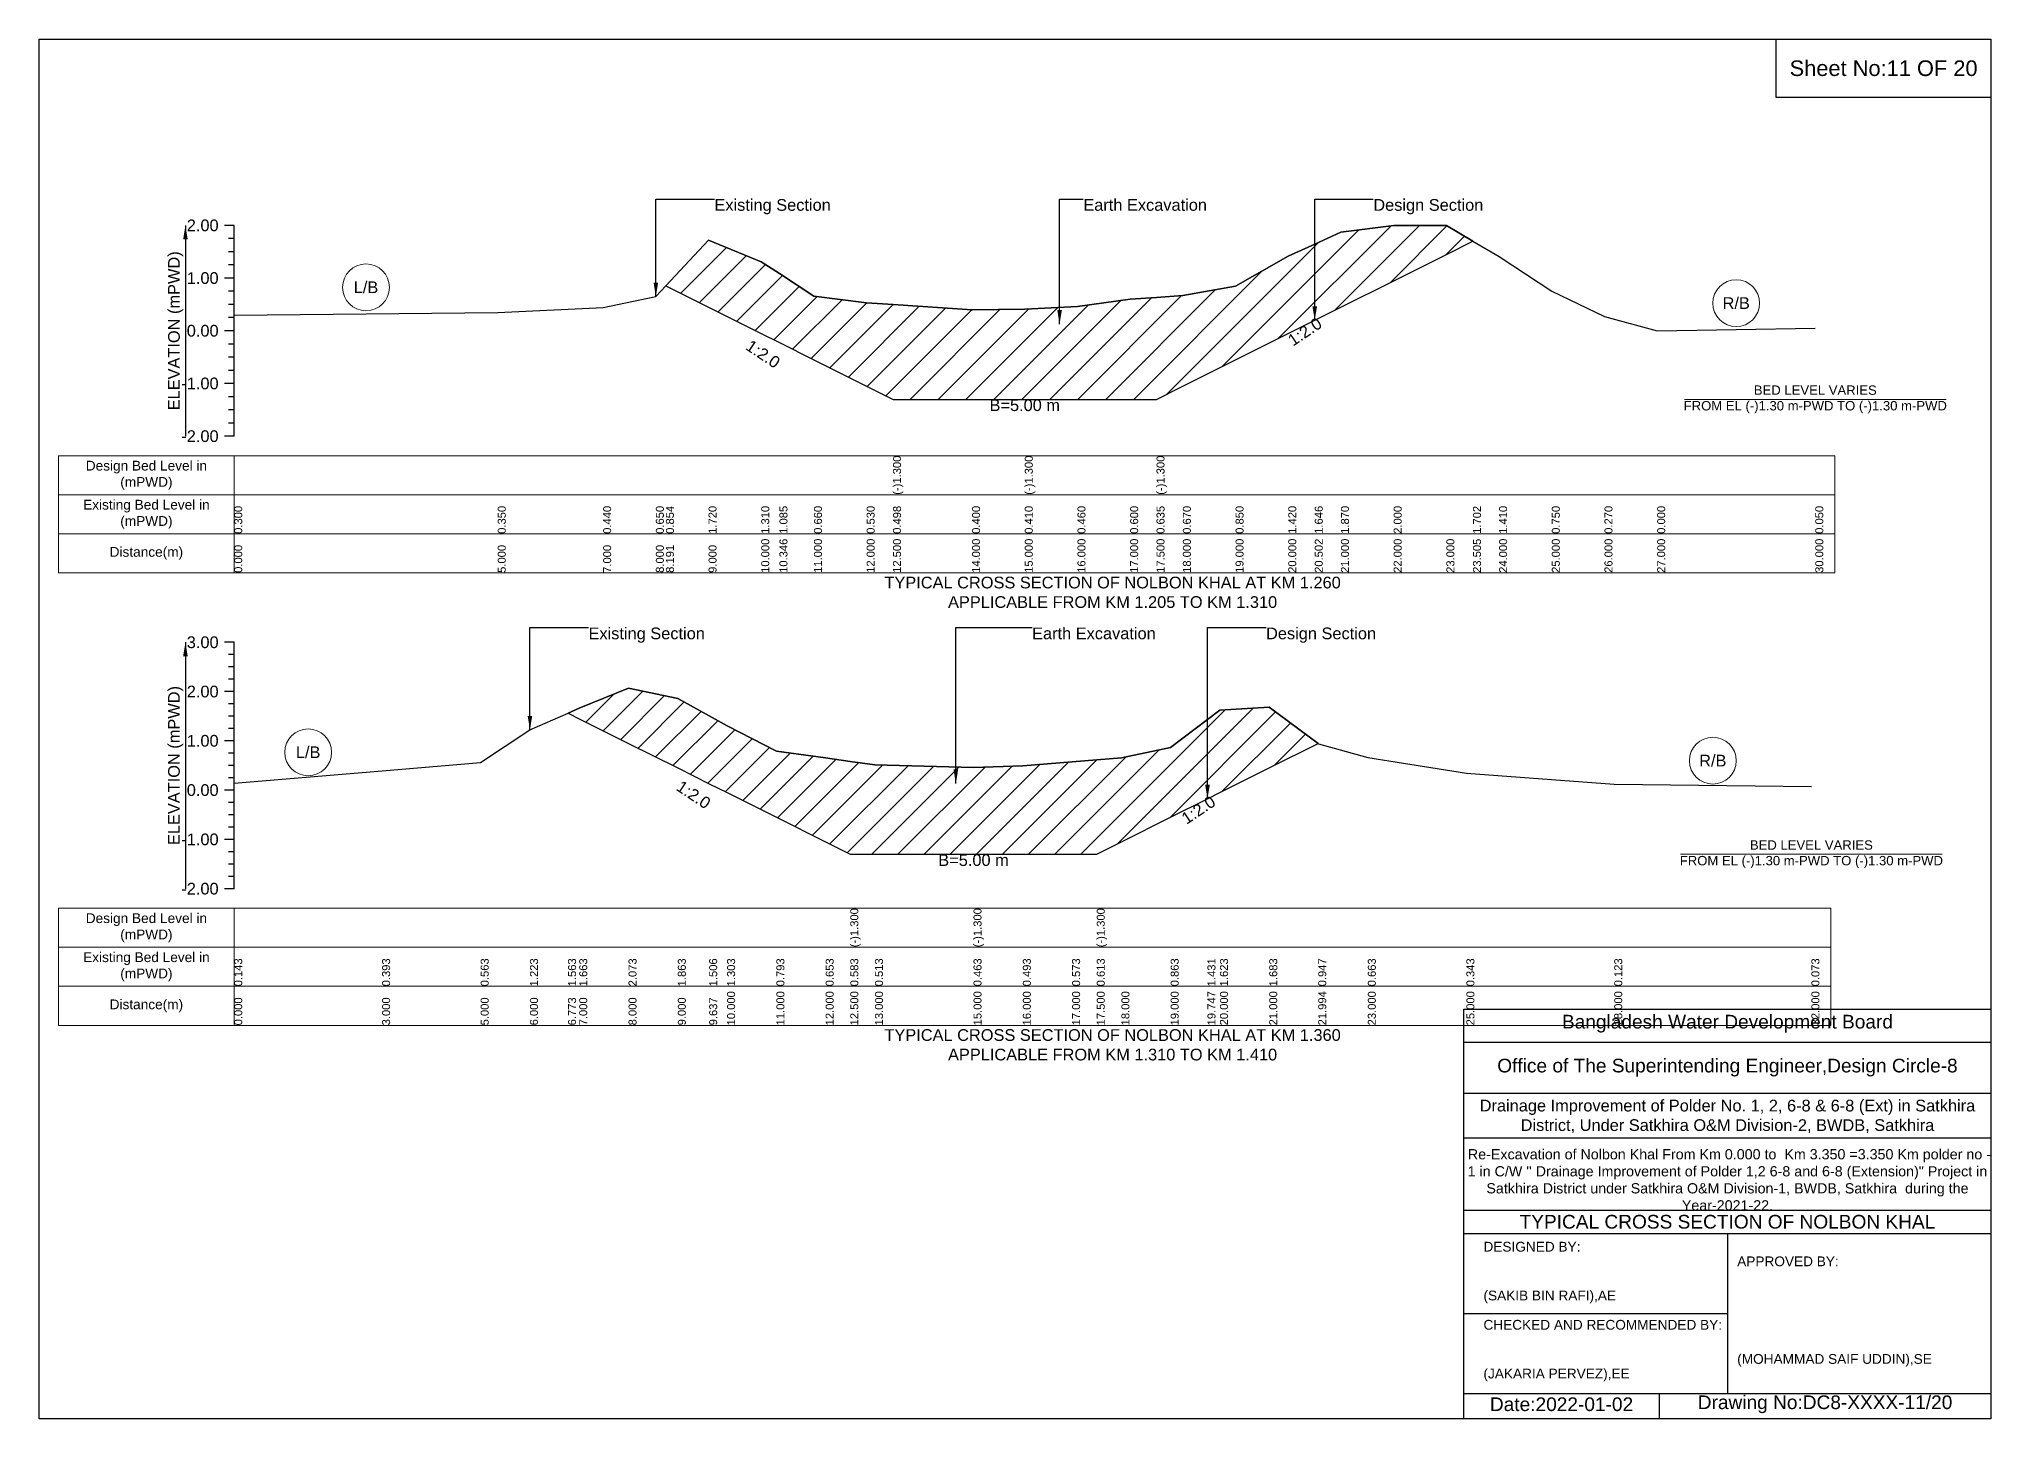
# Model space of a CAD drawing. Header units: inches. Extents: x 91000 to 298000, y -5656 to 0.
# Drawn here: x 200000 to 208000, y -5656 to 0 of the extents above; entities that cross this region are included whole.
import ezdxf

# ---------------------------------------------------------------- set-up
doc = ezdxf.new("R2010")
doc.units = ezdxf.units.IN
doc.header["$LTSCALE"] = 7
doc.header["$MEASUREMENT"] = 0
for name, color, linetype, lineweight in [('Cross section Data Border', 7, 'Continuous', 9), ('Cross Section Labels', 7, 'Continuous', 9), ('Existing_Bed_Level for Xsection', 7, 'Continuous', 25)]:
    doc.layers.add(name, color=color, linetype=linetype, lineweight=lineweight)
doc.styles.get("Standard").update_dxf_attribs({"font": 'arial.ttf'})
doc.dimstyles.get("Standard").update_dxf_attribs({"dimtxt": 0.18, "dimasz": 0.18, "dimexe": 0.18, "dimexo": 0.0625, "dimgap": 0.09, "dimtad": 0, "dimtih": 1, "dimtoh": 1, "dimdec": 4, "dimzin": 0, "dimdsep": 46, "dimtxsty": 'Standard', "dimcen": 0.09, "dimadec": 0, "dimazin": 0, "dimtfac": 1, "dimtdec": 4, "dimtofl": 0, "dimtmove": 0, "dimatfit": 3, "dimfxl": 1, "dimtolj": 1, "dimtzin": 0, "dimarcsym": 0})

msp = doc.modelspace()

# ---------------------------------------------------------------- hatches: boundary and pattern name
at = {"layer": 'Existing_Bed_Level for Xsection'}
h = msp.add_hatch(dxfattribs=at)
h.set_pattern_fill('ANSI31', color=256, scale=648, style=0)
h.paths.add_polyline_path([(202569.3, -1011.4), (202744, -1098.8), (202960, -1206.8), (203034.6, -1244.1), (203176, -1314.8), (203392, -1422.8), (203500, -1476.8), (203824, -1476.8), (204040, -1476.8), (204256, -1476.8), (204472, -1476.8), (204580, -1476.8), (204688, -1422.8), (204904, -1314.8), (205120, -1206.8), (205228.5, -1152.6), (205336, -1098.8), (205552, -990.8), (205768, -882.8), (205877, -828.3), (205768, -764), (205552, -764), (205336, -792.1), (205228.5, -840.5), (205120, -889.3), (204904, -1012.4), (204688, -1051.3), (204580, -1058.8), (204472, -1066.4), (204256, -1096.6), (204040, -1107.4), (203824, -1109.6), (203500, -1088.5), (203392, -1081.5), (203176, -1053.4), (203034.6, -961.6), (202960, -913), (202744, -824.5)])
h = msp.add_hatch(dxfattribs=at)
h.set_pattern_fill('ANSI31', color=256, scale=606, style=0)
h.paths.add_polyline_path([(202168.2, -2763), (202214, -2785.8), (202416, -2886.8), (202618, -2987.8), (202746.6, -3052.2), (202820, -3088.8), (203022, -3189.8), (203224, -3290.8), (203325, -3341.3), (203426, -3341.3), (203830, -3341.3), (204032, -3341.3), (204234, -3341.3), (204335, -3341.3), (204436, -3290.8), (204638, -3189.8), (204788.9, -3114.4), (204840, -3088.8), (205042, -2987.8), (205242.9, -2887.4), (205042, -2738.8), (204840, -2750.9), (204788.9, -2789.7), (204638, -2904.4), (204436, -2946.8), (204335, -2954.9), (204234, -2963), (204032, -2979.2), (203830, -2985.2), (203426, -2975.1), (203325, -2961), (203224, -2946.8), (203022, -2918.6), (202820, -2815.5), (202746.6, -2774.4), (202618, -2702.4), (202416, -2660), (202214, -2742.8)])

# ---------------------------------------------------------------- linework, layer by layer
for points in [[(200000, 0), (208000, 0), (208000, -5656), (200000, -5656)], [(207120, 0), (208000, 0), (208000, -240), (207120, -240)]]:
    msp.add_lwpolyline(points, close=True)
for points in [[(205840, -5656), (205840, -3976), (208000, -3976)], [(205840, -4112), (208000, -4112)], [(205840, -4320), (208000, -4320)], [(205840, -4504), (208000, -4504)], [(205840, -4800), (208000, -4800)], [(205840, -4896), (208000, -4896)], [(206920, -4896), (206920, -5552)], [(205840, -5224), (206920, -5224)], [(205840, -5552), (208000, -5552)], [(206640, -5552), (206640, -5656)]]:
    msp.add_lwpolyline(points)
at = {"layer": 'Cross section Data Border'}
for points in [[(200080, -1708), (207360, -1708), (207360, -2188), (200080, -2188)], [(200080, -3562.7), (207344, -3562.7), (207344, -4042.7), (200080, -4042.7)]]:
    msp.add_lwpolyline(points, close=True, dxfattribs=at)
for points in [[(200800, -1708), (200800, -2188)], [(200080, -1868), (207360, -1868)], [(200080, -2028), (207360, -2028)], [(200800, -3562.7), (200800, -4042.7)], [(200080, -3722.7), (207344, -3722.7)], [(200080, -3882.7), (207344, -3882.7)]]:
    msp.add_lwpolyline(points, dxfattribs=at)
at = {"layer": 'Cross Section Labels'}
for points in [[(206744.2, -1476.8), (207815.8, -1476.8)], [(206728.2, -3341.3), (207799.8, -3341.3)]]:
    msp.add_lwpolyline(points, dxfattribs=at)
for centre in [(201340, -1017.8), (206956, -1082.6), (201103, -2923.6), (206860, -2957.9)]:
    msp.add_circle(centre, 96, dxfattribs=at)
at = {"layer": 'Existing_Bed_Level for Xsection'}
for points in [[(200800, -764), (200760, -764)], [(200800, -1131.2), (201880, -1120.4), (202312, -1101), (202528, -1055.6), (202569.3, -1011.4), (202744, -824.5), (202960, -913), (203034.6, -961.6), (203176, -1053.4), (203392, -1081.5), (203500, -1088.5), (203500, -1088.5), (203824, -1109.6), (204040, -1107.4), (204040, -1107.4), (204256, -1096.6), (204472, -1066.4), (204580, -1058.8), (204580, -1058.8), (204688, -1051.3), (204904, -1012.4), (205120, -889.3), (205228.5, -840.5), (205336, -792.1), (205552, -764), (205768, -764), (205877, -828.3), (205984, -891.4), (206200, -1034), (206416, -1137.7), (206632, -1196), (207280, -1185.2)], [(200800, -1628), (200800, -1412), (200800, -1196), (200800, -980), (200800, -764)], [(200800, -818), (200776, -818)], [(200800, -872), (200776, -872)], [(200800, -926), (200776, -926)], [(200800, -980), (200760, -980)], [(200800, -1034), (200776, -1034)], [(200800, -1088), (200776, -1088)], [(200800, -1196), (200760, -1196)], [(200800, -1142), (200776, -1142)], [(200800, -1250), (200776, -1250)], [(200800, -1304), (200776, -1304)], [(200800, -1358), (200776, -1358)], [(200800, -1412), (200760, -1412)], [(200800, -1466), (200776, -1466)], [(200800, -1520), (200776, -1520)], [(200800, -1574), (200776, -1574)], [(200800, -1628), (200760, -1628)], [(200800, -2472.7), (200760, -2472.7)], [(200800, -3482.7), (200800, -3280.7), (200800, -3078.7), (200800, -2876.7), (200800, -2674.7), (200800, -2472.7)], [(200800, -2523.2), (200776, -2523.2)], [(200800, -2573.7), (200776, -2573.7)], [(200800, -2624.2), (200776, -2624.2)], [(200800, -2674.7), (200760, -2674.7)], [(200800, -3049.9), (201406, -2999.4), (201810, -2965), (202012, -2831.7), (202168.2, -2763), (202214, -2742.8), (202416, -2660), (202618, -2702.4), (202746.6, -2774.4), (202820, -2815.5), (203022, -2918.6), (203224, -2946.8), (203325, -2961), (203325, -2961), (203426, -2975.1), (203830, -2985.2), (203830, -2985.2), (204032, -2979.2), (204234, -2963), (204335, -2954.9), (204335, -2954.9), (204436, -2946.8), (204638, -2904.4), (204788.9, -2789.7), (204840, -2750.9), (205042, -2738.8), (205242.9, -2887.4), (205244, -2888.3), (205446, -2944.8), (205850, -3009.5), (206456, -3053.9), (207264, -3064)], [(200800, -2725.2), (200776, -2725.2)], [(200800, -2775.7), (200776, -2775.7)], [(200800, -2876.7), (200760, -2876.7)], [(200800, -2826.2), (200776, -2826.2)], [(200800, -2927.2), (200776, -2927.2)], [(200800, -2977.7), (200776, -2977.7)], [(200800, -3028.2), (200776, -3028.2)], [(200800, -3078.7), (200760, -3078.7)], [(200800, -3129.2), (200776, -3129.2)], [(200800, -3179.7), (200776, -3179.7)], [(200800, -3230.2), (200776, -3230.2)], [(200800, -3280.7), (200760, -3280.7)], [(200800, -3331.2), (200776, -3331.2)], [(200800, -3381.7), (200776, -3381.7)], [(200800, -3432.2), (200776, -3432.2)], [(200800, -3482.7), (200760, -3482.7)]]:
    msp.add_lwpolyline(points, dxfattribs=at)
for points in [[(202569.3, -1011.4), (202569.3, -1011.4), (202744, -1098.8), (202960, -1206.8), (203034.6, -1244.1), (203176, -1314.8), (203392, -1422.8), (203500, -1476.8), (203500, -1476.8), (203824, -1476.8), (204040, -1476.8), (204040, -1476.8), (204256, -1476.8), (204472, -1476.8), (204580, -1476.8), (204580, -1476.8), (204688, -1422.8), (204904, -1314.8), (205120, -1206.8), (205228.5, -1152.6), (205336, -1098.8), (205552, -990.8), (205768, -882.8), (205877, -828.3), (205768, -764), (205552, -764), (205336, -792.1), (205228.5, -840.5), (205120, -889.3), (204904, -1012.4), (204688, -1051.3), (204580, -1058.8), (204580, -1058.8), (204472, -1066.4), (204256, -1096.6), (204040, -1107.4), (204040, -1107.4), (203824, -1109.6), (203500, -1088.5), (203500, -1088.5), (203392, -1081.5), (203176, -1053.4), (203034.6, -961.6), (202960, -913), (202744, -824.5), (202569.3, -1011.4)], [(202168.2, -2763), (202214, -2785.8), (202416, -2886.8), (202618, -2987.8), (202746.6, -3052.2), (202820, -3088.8), (203022, -3189.8), (203224, -3290.8), (203325, -3341.3), (203325, -3341.3), (203426, -3341.3), (203830, -3341.3), (203830, -3341.3), (204032, -3341.3), (204234, -3341.3), (204335, -3341.3), (204335, -3341.3), (204436, -3290.8), (204638, -3189.8), (204788.9, -3114.4), (204840, -3088.8), (205042, -2987.8), (205242.9, -2887.4), (205242.9, -2887.4), (205242.9, -2887.4), (205042, -2738.8), (204840, -2750.9), (204788.9, -2789.7), (204638, -2904.4), (204436, -2946.8), (204335, -2954.9), (204335, -2954.9), (204234, -2963), (204032, -2979.2), (203830, -2985.2), (203830, -2985.2), (203426, -2975.1), (203325, -2961), (203325, -2961), (203224, -2946.8), (203022, -2918.6), (202820, -2815.5), (202746.6, -2774.4), (202618, -2702.4), (202416, -2660), (202214, -2742.8)]]:
    msp.add_lwpolyline(points, close=True, dxfattribs=at)

# ---------------------------------------------------------------- texts
at = {"attachment_point": 5}
for s, insert, char_height in [('Sheet No:11 OF 20', (207560, -120), 64), ('Bangladesh Water Development Board', (206920, -4036), 56), ('Office of The Superintending Engineer,Design Circle-8', (206920, -4216), 56)]:
    msp.add_mtext(s, dxfattribs=dict(at, insert=insert, char_height=char_height))
for s, insert, char_height, width, attachment_point in [('Drainage Improvement of Polder No. 1, 2, 6-8 & 6-8 (Ext) in Satkhira District, Under Satkhira O&M Division-2, BWDB, Satkhira', (206920, -4416), 48, 2240, 5), (' Re-Excavation of Nolbon Khal From Km 0.000 to  Km 3.350 =3.350 Km polder no - 1 in C/W \'\' Drainage Improvement of Polder 1,2 6-8 and 6-8 (Extension)" Project in Satkhira District under Satkhira O&M Division-1, BWDB, Satkhira  during the Year-2021-22. ', (206920, -4676), 41.8678, 2160, 5), ('TYPICAL CROSS SECTION OF NOLBON KHAL', (206920, -4848), 56, 2240, 5), ('DESIGNED BY:^J^J^J(SAKIB BIN RAFI),AE', (205920, -5056), 40, 1120, 4), ('APPROVED BY:^J^J^J^J^J^J(MOHAMMAD SAIF UDDIN),SE', (206960, -5216), 40, 1120, 4), ('CHECKED AND RECOMMENDED BY:^J^J^J(JAKARIA PERVEZ),EE', (205920, -5376), 40, 1120, 4), ('Date:2022-01-02', (206240, -5596), 56, 1120, 5), ('Drawing No:DC8-XXXX-11/20', (207320, -5596), 56, 1760, 5)]:
    msp.add_mtext(s, dxfattribs=dict(insert=insert, char_height=char_height, width=width, attachment_point=attachment_point))
at = {"layer": 'Cross section Data Border', "char_height": 40, "width": 640, "attachment_point": 5}
for s, insert in [('Design Bed Level in (mPWD)', (200440, -1788)), ('Existing Bed Level in (mPWD)', (200440, -1948)), ('Distance(m)', (200440, -2108)), ('Design Bed Level in (mPWD)', (200440, -3642.7)), ('Existing Bed Level in (mPWD)', (200440, -3802.7)), ('Distance(m)', (200440, -3962.7))]:
    msp.add_mtext(s, dxfattribs=dict(at, insert=insert))
at = {"layer": 'Cross Section Labels'}
for s, insert, char_height, attachment_point in [('Existing Section', (202768, -656), 48, 1), ('Earth Excavation', (204280, -656), 48, 1), ('Design Section', (205468.5, -656), 48, 1), ('L/B', (201340, -1017.8), 48, 5), ('R/B', (206956, -1082.6), 48, 5), ('BED LEVEL VARIES ^JFROM EL (-)1.30 m-PWD TO (-)1.30 m-PWD', (207280, -1476.8), 38.4, 5), ('B=5.00 m', (204040, -1476.8), 48, 2), ('TYPICAL CROSS SECTION OF NOLBON KHAL AT KM 1.260^JAPPLICABLE FROM KM 1.205 TO KM 1.310', (204400, -2268), 48, 5), ('Existing Section', (202252, -2412.1), 48, 1), ('Earth Excavation', (204070, -2412.1), 48, 1), ('Design Section', (205028.9, -2412.1), 48, 1), ('L/B', (201103, -2923.6), 48, 5), ('R/B', (206860, -2957.9), 48, 5), ('B=5.00 m', (203830, -3341.3), 48, 2), ('BED LEVEL VARIES ^JFROM EL (-)1.30 m-PWD TO (-)1.30 m-PWD', (207264, -3341.3), 38.4, 5), ('TYPICAL CROSS SECTION OF NOLBON KHAL AT KM 1.360^JAPPLICABLE FROM KM 1.310 TO KM 1.410', (204400, -4122.7), 48, 5)]:
    msp.add_mtext(s, dxfattribs=dict(at, insert=insert, char_height=char_height, attachment_point=attachment_point))
at = {"layer": 'Cross Section Labels', "char_height": 48, "attachment_point": 2}
for insert, rotation in [((205174.5, -1179.6), 33.69007), ((202980.6, -1271.1), 326.30993), ((202696.1, -3077.4), 326.30993), ((204738.4, -3139.6), 33.69007)]:
    msp.add_mtext('1:2.0', dxfattribs=dict(at, insert=insert, rotation=rotation))
at = {"layer": 'Existing_Bed_Level for Xsection', "char_height": 48, "attachment_point": 6}
for s, insert in [('2.00', (200736, -764)), ('1.00', (200736, -980)), ('0.00', (200736, -1196)), ('-1.00', (200736, -1412)), ('-2.00', (200736, -1628)), ('3.00', (200736, -2472.7)), ('2.00', (200736, -2674.7)), ('1.00', (200736, -2876.7)), ('0.00', (200736, -3078.7)), ('-1.00', (200736, -3280.7)), ('-2.00', (200736, -3482.7))]:
    msp.add_mtext(s, dxfattribs=dict(at, insert=insert))
at = {"layer": 'Existing_Bed_Level for Xsection', "rotation": 90}
for s, insert, char_height, attachment_point in [('ELEVATION (mPWD)', (200560, -1196), 48, 5), ('(-)1.300', (203500, -1868), 32.8, 1), ('(-)1.300', (204040, -1868), 32.8, 1), ('(-)1.300', (204580, -1868), 32.8, 1), ('0.300', (200800, -2028), 32.8, 1), ('0.350', (201880, -2028), 32.8, 1), ('0.440', (202312, -2028), 32.8, 1), ('0.650', (202528, -2028), 32.8, 1), ('0.854', (202569.3, -2028), 32.8, 1), ('1.720', (202744, -2028), 32.8, 1), ('1.310', (202960, -2028), 32.8, 1), ('1.085', (203034.6, -2028), 32.8, 1), ('0.660', (203176, -2028), 32.8, 1), ('0.530', (203392, -2028), 32.8, 1), ('0.498', (203500, -2028), 32.8, 1), ('0.400', (203824, -2028), 32.8, 1), ('0.410', (204040, -2028), 32.8, 1), ('0.460', (204256, -2028), 32.8, 1), ('0.600', (204472, -2028), 32.8, 1), ('0.635', (204580, -2028), 32.8, 1), ('0.670', (204688, -2028), 32.8, 1), ('0.850', (204904, -2028), 32.8, 1), ('1.420', (205120, -2028), 32.8, 1), ('1.646', (205228.5, -2028), 32.8, 1), ('1.870', (205336, -2028), 32.8, 1), ('2.000', (205552, -2028), 32.8, 1), ('1.702', (205877, -2028), 32.8, 1), ('1.410', (205984, -2028), 32.8, 1), ('0.750', (206200, -2028), 32.8, 1), ('0.270', (206416, -2028), 32.8, 1), ('0.000', (206632, -2028), 32.8, 1), ('0.050', (207280, -2028), 32.8, 1), ('0.000', (200800, -2188), 32.8, 1), ('5.000', (201880, -2188), 32.8, 1), ('7.000', (202312, -2188), 32.8, 1), ('8.000', (202528, -2188), 32.8, 1), ('8.191', (202569.3, -2188), 32.8, 1), ('9.000', (202744, -2188), 32.8, 1), ('10.000', (202960, -2188), 32.8, 1), ('10.346', (203034.6, -2188), 32.8, 1), ('11.000', (203176, -2188), 32.8, 1), ('12.000', (203392, -2188), 32.8, 1), ('12.500', (203500, -2188), 32.8, 1), ('14.000', (203824, -2188), 32.8, 1), ('15.000', (204040, -2188), 32.8, 1), ('16.000', (204256, -2188), 32.8, 1), ('17.000', (204472, -2188), 32.8, 1), ('17.500', (204580, -2188), 32.8, 1), ('18.000', (204688, -2188), 32.8, 1), ('19.000', (204904, -2188), 32.8, 1), ('20.000', (205120, -2188), 32.8, 1), ('20.502', (205228.5, -2188), 32.8, 1), ('21.000', (205336, -2188), 32.8, 1), ('22.000', (205552, -2188), 32.8, 1), ('23.000', (205768, -2188), 32.8, 1), ('23.505', (205877, -2188), 32.8, 1), ('24.000', (205984, -2188), 32.8, 1), ('25.000', (206200, -2188), 32.8, 1), ('26.000', (206416, -2188), 32.8, 1), ('27.000', (206632, -2188), 32.8, 1), ('30.000', (207280, -2188), 32.8, 1), ('ELEVATION (mPWD)', (200560, -2977.7), 48, 5), ('(-)1.300', (203325, -3722.7), 32.8, 1), ('(-)1.300', (203830, -3722.7), 32.8, 1), ('(-)1.300', (204335, -3722.7), 32.8, 1), ('0.143', (200800, -3882.7), 32.8, 1), ('0.393', (201406, -3882.7), 32.8, 1), ('0.563', (201810, -3882.7), 32.8, 1), ('1.223', (202012, -3882.7), 32.8, 1), ('1.563', (202168.2, -3882.7), 32.8, 1), ('1.663', (202214, -3882.7), 32.8, 1), ('2.073', (202416, -3882.7), 32.8, 1), ('1.863', (202618, -3882.7), 32.8, 1), ('1.506', (202746.6, -3882.7), 32.8, 1), ('1.303', (202820, -3882.7), 32.8, 1), ('0.793', (203022, -3882.7), 32.8, 1), ('0.653', (203224, -3882.7), 32.8, 1), ('0.583', (203325, -3882.7), 32.8, 1), ('0.513', (203426, -3882.7), 32.8, 1), ('0.463', (203830, -3882.7), 32.8, 1), ('0.493', (204032, -3882.7), 32.8, 1), ('0.573', (204234, -3882.7), 32.8, 1), ('0.613', (204335, -3882.7), 32.8, 1), ('0.863', (204638, -3882.7), 32.8, 1), ('1.431', (204788.9, -3882.7), 32.8, 1), ('1.623', (204840, -3882.7), 32.8, 1), ('1.683', (205042, -3882.7), 32.8, 1), ('0.947', (205242.9, -3882.7), 32.8, 1), ('0.663', (205446, -3882.7), 32.8, 1), ('0.343', (205850, -3882.7), 32.8, 1), ('0.123', (206456, -3882.7), 32.8, 1), ('0.073', (207264, -3882.7), 32.8, 1), ('10.000', (202820, -4042.7), 32.8, 1), ('11.000', (203022, -4042.7), 32.8, 1), ('12.000', (203224, -4042.7), 32.8, 1), ('12.500', (203325, -4042.7), 32.8, 1), ('13.000', (203426, -4042.7), 32.8, 1), ('15.000', (203830, -4042.7), 32.8, 1), ('16.000', (204032, -4042.7), 32.8, 1), ('17.000', (204234, -4042.7), 32.8, 1), ('17.500', (204335, -4042.7), 32.8, 1), ('18.000', (204436, -4042.7), 32.8, 1), ('19.000', (204638, -4042.7), 32.8, 1), ('19.747', (204788.9, -4042.7), 32.8, 1), ('20.000', (204840, -4042.7), 32.8, 1), ('21.000', (205042, -4042.7), 32.8, 1), ('21.994', (205242.9, -4042.7), 32.8, 1), ('23.000', (205446, -4042.7), 32.8, 1), ('25.000', (205850, -4042.7), 32.8, 1), ('28.000', (206456, -4042.7), 32.8, 1), ('32.000', (207264, -4042.7), 32.8, 1), ('0.000', (200800, -4042.7), 32.8, 1), ('3.000', (201406, -4042.7), 32.8, 1), ('5.000', (201810, -4042.7), 32.8, 1), ('6.000', (202012, -4042.7), 32.8, 1), ('6.773', (202168.2, -4042.7), 32.8, 1), ('7.000', (202214, -4042.7), 32.8, 1), ('8.000', (202416, -4042.7), 32.8, 1), ('9.000', (202618, -4042.7), 32.8, 1), ('9.637', (202746.6, -4042.7), 32.8, 1)]:
    msp.add_mtext(s, dxfattribs=dict(at, insert=insert, char_height=char_height, attachment_point=attachment_point))

# ---------------------------------------------------------------- leaders
at = {"layer": 'Cross Section Labels', "annotation_type": 0, "has_hookline": 1, "hookline_direction": 0}
for points, text_width in [([(202528, -1055.6), (202528, -656), (202767.9, -656)], 467.2), ([(204182.7, -1168.4), (204182.7, -656), (204279.9, -656)], 497), ([(205228.5, -1152.6), (205228.5, -656), (205468.4, -656)], 441.2), ([(202012, -2831.7), (202012, -2412.1), (202251.9, -2412.1)], 467.2), ([(203757.6, -3051.4), (203757.6, -2412.1), (204069.9, -2412.1)], 497), ([(204788.9, -3114.4), (204788.9, -2412.1), (205028.8, -2412.1)], 441.2)]:
    msp.add_leader(points, dimstyle='Standard', override={"dimasz": 57.6}, dxfattribs=dict(at, text_width=text_width))
at = {"layer": 'Existing_Bed_Level for Xsection'}
for points in [[(200600, -764), (200600, -1628)], [(200600, -2472.7), (200600, -3482.7)]]:
    msp.add_leader(points, dimstyle='Standard', override={"dimasz": 57.6}, dxfattribs=at)

doc.saveas('drawing.dxf')
